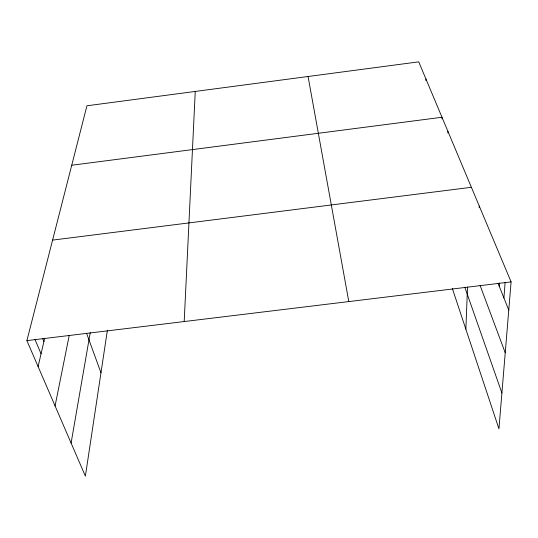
<?xml version="1.0" encoding="UTF-8"?>
<svg xmlns="http://www.w3.org/2000/svg" width="538" height="538" viewBox="0 0 538 538"><rect width="100%" height="100%" fill="white"/><g stroke="black" fill="none" stroke-linecap="round" stroke-linejoin="round"><path stroke-width="0.81" d="M441.974 118.885L441.994 117.257L71.736 165.24M447.892 133.02L447.919 131.366M465.868 329.229L467.515 286.996M184.198 321.549L195.254 91.44M479.176 207.668L479.257 206.02M499.244 286.29L499.479 283.008M503.924 297.985L505.128 282.309M107.365 330.433L85.381 476.15L26.9 340.635L86.934 105.784L418.732 61.85L511.1 281.885L498.941 428.833L452.364 288.563M71.09 443.036L90.236 332.632M55.071 405.921L69.241 335.356M38.09 366.566L44.674 338.288M52.596 240.103L471.396 187.298M26.9 340.635L511.1 281.885M34.957 339.37L41.056 353.816M42.677 338.442L43.928 341.475M498.04 283.277L508.766 310.083M480.111 285.496L505.229 352.8M86.551 333.224L100.976 372.773M464.805 287.178L501.907 393.022M308.066 76.504L348.806 301.576M425.928 78.985L425.928 80.66"/></g></svg>
